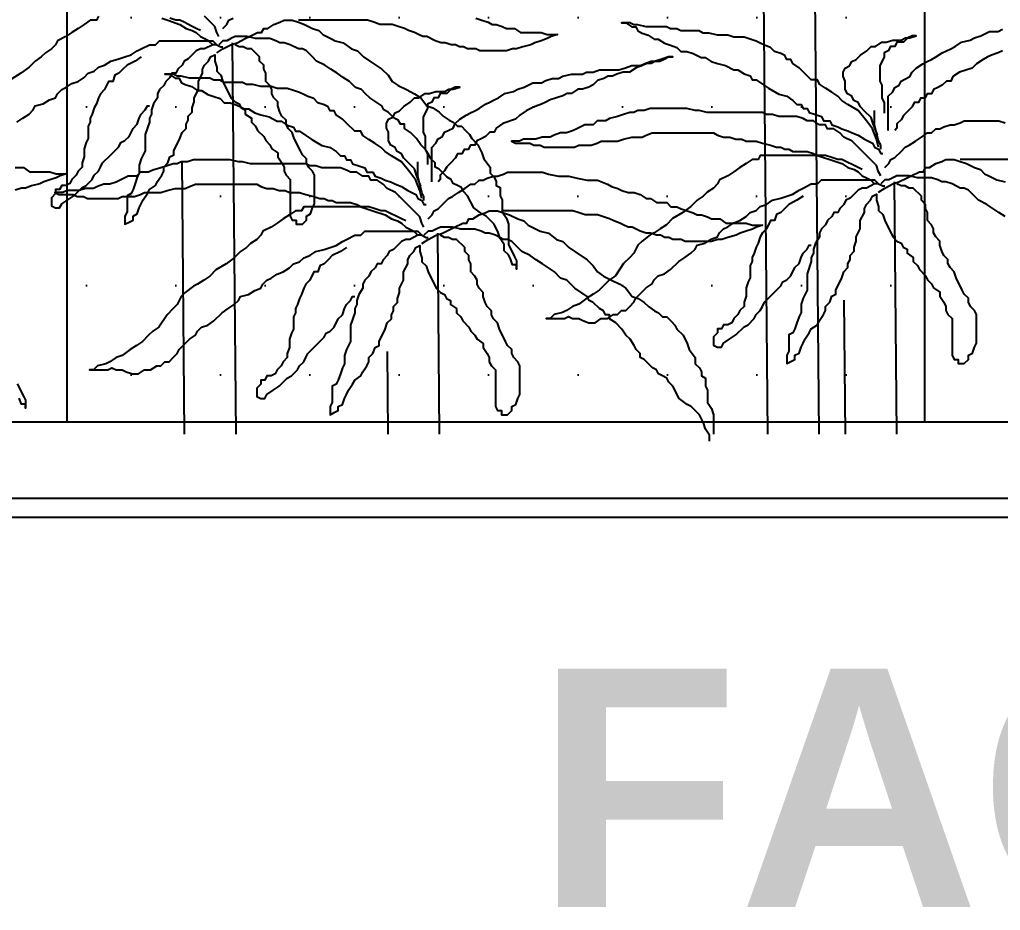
# Model space of a CAD drawing. Extents: x -206 to -86, y 71 to 127.
# Drawn here: x -121.195 to -120.166, y 92.157 to 93.092 of the extents above; entities that cross this region are included whole.
import ezdxf
from ezdxf.enums import TextEntityAlignment as Align

# ---------------------------------------------------------------- set-up
doc = ezdxf.new("R2010")
doc.units = 0
doc.header["$MEASUREMENT"] = 0
for name, color, linetype in [('ALVENARIA', 7, 'CONTINUOUS'), ('HATCH', 30, 'CONTINUOUS'), ('JARDIM', 90, 'CONTINUOUS'), ('TEXTO5', 5, 'CONTINUOUS')]:
    doc.layers.add(name, color=color, linetype=linetype)
doc.styles.add('SANSSERIFBOLD', font='sasb____.pfb')

# ---------------------------------------------------------------- blocks, each defined once
blk = doc.blocks.new('A$C71A74D0B')
at = {"layer": 'JARDIM'}
for p, q in [((0.4076, 0.0076), (0.4018, 0.6333)), ((0.3488, 0.5092), (0.3531, 0.0076)), ((0.9851, 0.4159), (0.9894, 0.4138)), ((0.9894, 0.4138), (0.9916, 0.4138)), ((1.0055, 0.0076), (1.0017, 0.4181)), ((0.4656, 0.3319), (0.4656, 0.3469)), ((0.4698, 0.3148), (0.4656, 0.3319)), ((0.472, 0.3105), (0.4698, 0.3148)), ((0.472, 0.3063), (0.472, 0.3105)), ((0.9487, 0.294), (0.9511, 0.0076)), ((1.1962, 0.2781), (1.1962, 0.2931)), ((1.2005, 0.261), (1.1962, 0.2781)), ((0.4698, 0.2699), (0.4741, 0.2678)), ((0.4741, 0.2678), (0.4763, 0.2678)), ((0.4888, 0.0076), (0.4864, 0.272)), ((1.2026, 0.2567), (1.2005, 0.261)), ((1.2026, 0.2525), (1.2026, 0.2567)), ((1.219, 0.0076), (1.217, 0.2182)), ((1.2005, 0.2161), (1.2048, 0.2139)), ((1.2048, 0.2139), (1.2069, 0.2139)), ((0.4334, 0.1479), (0.4346, 0.0076)), ((1.164, 0.0941), (1.1648, 0.0076))]:
    blk.add_line(p, q, dxfattribs=at)
for points in [[(0.9873, 0.4245), (0.9851, 0.4288), (0.983, 0.4352), (0.9766, 0.4416), (0.9723, 0.4459)], [(0.9274, 0.4438), (0.9338, 0.4416), (0.9466, 0.4373), (0.953, 0.4331), (0.9595, 0.4309), (0.9637, 0.4288), (0.968, 0.4245), (0.9723, 0.4224), (0.9766, 0.4202), (0.9809, 0.4159), (0.9723, 0.4117), (0.968, 0.4117), (0.9637, 0.4095), (0.9595, 0.4053), (0.9552, 0.401), (0.9509, 0.3988), (0.9488, 0.3946), (0.9445, 0.3903), (0.9423, 0.386), (0.9381, 0.386), (0.9359, 0.3817), (0.9316, 0.3774), (0.9295, 0.3732), (0.9252, 0.3689), (0.9231, 0.3646), (0.9231, 0.3603)], [(0.9916, 0.4331), (0.9958, 0.4373), (0.998, 0.4416), (1.0023, 0.4438)], [(1.257, 0.4438), (1.2634, 0.4416), (1.2698, 0.4395), (1.2741, 0.4373), (1.2784, 0.4373), (1.2848, 0.4352), (1.2891, 0.4331), (1.2976, 0.4331), (1.304, 0.4288), (1.3254, 0.4288), (1.3319, 0.4266), (1.3426, 0.4266), (1.3361, 0.4245), (1.3319, 0.4224), (1.3254, 0.4202), (1.319, 0.4181), (1.3147, 0.4159), (1.3062, 0.4138), (1.2998, 0.4117), (1.2955, 0.4117), (1.2891, 0.4095), (1.2612, 0.4095), (1.257, 0.4117), (1.2484, 0.4117), (1.2441, 0.4138), (1.2398, 0.4138), (1.2356, 0.4159), (1.2313, 0.4159), (1.2249, 0.4181), (1.2206, 0.4181), (1.2142, 0.4202), (1.2056, 0.4245), (1.2013, 0.4245), (1.197, 0.4266), (1.1927, 0.4288), (1.1863, 0.4309), (1.182, 0.4331), (1.1756, 0.4352), (1.1692, 0.4373), (1.1564, 0.4373), (1.1499, 0.4395), (1.1435, 0.4416), (1.0708, 0.4416)], [(0.48, 0.326), (0.48, 0.3621), (0.4846, 0.3667), (0.4868, 0.3712), (0.4913, 0.3734), (0.4936, 0.3779), (0.4981, 0.3802), (0.5026, 0.3825), (0.5049, 0.387), (0.5094, 0.3915), (0.5162, 0.396), (0.5207, 0.3983), (0.5252, 0.4005), (0.5297, 0.4028), (0.5365, 0.4073), (0.541, 0.4095), (0.5455, 0.4118), (0.55, 0.4141), (0.5568, 0.4186), (0.5659, 0.4208), (0.5704, 0.4231), (0.5771, 0.4253), (0.5862, 0.4299), (0.5952, 0.4299), (0.5997, 0.4321)], [(0.5997, 0.4095), (0.5952, 0.4073), (0.5884, 0.405), (0.5839, 0.4028), (0.5794, 0.4005), (0.5726, 0.396), (0.5681, 0.3915), (0.5546, 0.387), (0.5478, 0.3825), (0.5455, 0.3779), (0.541, 0.3779), (0.5365, 0.3734), (0.532, 0.3712), (0.5275, 0.3689), (0.5252, 0.3644), (0.5207, 0.3644), (0.5184, 0.3599), (0.5139, 0.3599), (0.5117, 0.3554), (0.5071, 0.3554), (0.5049, 0.3509), (0.5004, 0.3463), (0.4959, 0.3418), (0.4936, 0.3373), (0.4891, 0.3328), (0.4891, 0.3283), (0.4868, 0.326)], [(0.968, 0.4309), (0.9637, 0.4331), (0.9595, 0.4352), (0.9509, 0.4395), (0.9466, 0.4416), (0.9423, 0.4416), (0.9359, 0.4438)], [(0.861, 0.4459), (0.8589, 0.4416), (0.8524, 0.4416), (0.846, 0.4373), (0.8396, 0.4331), (0.8332, 0.4288), (0.8268, 0.4245), (0.8182, 0.4202), (0.8161, 0.4159), (0.8118, 0.4117), (0.8054, 0.4074), (0.8011, 0.4031), (0.7947, 0.3988), (0.7882, 0.3924), (0.7797, 0.386), (0.769, 0.3796)], [(0.7754, 0.3347), (0.7818, 0.3389), (0.7882, 0.3432), (0.7925, 0.3475), (0.7947, 0.3518), (0.8032, 0.3539), (0.8096, 0.3582), (0.8161, 0.3603), (0.8182, 0.3646), (0.8225, 0.3689), (0.8268, 0.371), (0.8332, 0.3753), (0.8396, 0.3774), (0.846, 0.3817), (0.8503, 0.386), (0.8567, 0.3881), (0.861, 0.3924), (0.8674, 0.3946), (0.8739, 0.3988), (0.8824, 0.401), (0.8888, 0.4031), (0.8953, 0.4053), (0.9017, 0.4095), (0.906, 0.4117), (0.9145, 0.4159), (0.9209, 0.4159), (0.9252, 0.4202), (0.9809, 0.4202), (0.9851, 0.4159), (0.9809, 0.4159)], [(0.4698, 0.3084), (0.4677, 0.317), (0.4634, 0.3277), (0.457, 0.3362), (0.4484, 0.3469), (0.4377, 0.3533), (0.4313, 0.3576), (0.427, 0.3619), (0.4206, 0.3662), (0.4142, 0.3704), (0.4078, 0.3747), (0.4056, 0.379), (0.3992, 0.379), (0.3907, 0.3876), (0.3864, 0.3918), (0.38, 0.3961), (0.3778, 0.4004), (0.3735, 0.4004), (0.3714, 0.4047), (0.3671, 0.4068), (0.3607, 0.409), (0.3564, 0.4132), (0.35, 0.4154), (0.3457, 0.4175), (0.3414, 0.4197), (0.335, 0.4218), (0.3286, 0.4239), (0.3179, 0.4239), (0.3115, 0.4261), (0.3008, 0.4261), (0.2922, 0.4282), (0.2858, 0.4282), (0.2815, 0.4304), (0.2622, 0.4304), (0.258, 0.4325), (0.2515, 0.4325), (0.2473, 0.4346), (0.2259, 0.4346), (0.2173, 0.4368), (0.213, 0.4368), (0.2087, 0.4389), (0.2002, 0.4389), (0.2045, 0.4389), (0.2109, 0.4346), (0.2152, 0.4346), (0.2173, 0.4304), (0.2216, 0.4282), (0.228, 0.4261), (0.2344, 0.4218), (0.2387, 0.4218), (0.2451, 0.4175), (0.2515, 0.4154), (0.258, 0.4132), (0.2622, 0.409), (0.2687, 0.409), (0.2751, 0.4068), (0.2794, 0.4047), (0.2836, 0.4025), (0.2879, 0.4025), (0.2943, 0.3983), (0.3008, 0.3961), (0.3093, 0.394), (0.3179, 0.3897), (0.3222, 0.3897), (0.3286, 0.3854), (0.335, 0.3833), (0.3372, 0.379), (0.3414, 0.379), (0.3479, 0.3747), (0.3543, 0.3704), (0.365, 0.364), (0.3735, 0.3619), (0.38, 0.3576), (0.3842, 0.3533), (0.3885, 0.3533), (0.3907, 0.3491), (0.3949, 0.3491), (0.3971, 0.3448), (0.4035, 0.3426), (0.4099, 0.3405), (0.4121, 0.3362), (0.4185, 0.3362), (0.4206, 0.3319), (0.427, 0.3298), (0.4313, 0.3277), (0.4377, 0.3255), (0.442, 0.3234), (0.4484, 0.3212), (0.4549, 0.317), (0.4591, 0.3148), (0.4634, 0.3127), (0.4656, 0.3084), (0.4698, 0.3063), (0.472, 0.302), (0.4741, 0.302)], [(0.9851, 0.4074), (0.9916, 0.4117), (1.0001, 0.4159), (1.0065, 0.4181), (1.0151, 0.4224), (1.0194, 0.4245), (1.0279, 0.4288), (1.0322, 0.4288), (1.0344, 0.4331), (1.0387, 0.4331), (1.0451, 0.4373), (1.0515, 0.4395), (1.0558, 0.4416), (1.0643, 0.4416), (1.0708, 0.4395), (1.0772, 0.4373), (1.0857, 0.4331), (1.0922, 0.4309), (1.0964, 0.4266), (1.1007, 0.4245), (1.105, 0.4224), (1.1093, 0.4202), (1.1178, 0.4181), (1.1264, 0.4117), (1.1328, 0.4095), (1.1392, 0.4031), (1.1457, 0.3988), (1.1585, 0.3903), (1.1649, 0.3839), (1.1692, 0.3774), (1.1756, 0.3732), (1.1842, 0.3689), (1.1927, 0.3646), (1.1992, 0.3603), (1.2056, 0.3518), (1.212, 0.3496), (1.2184, 0.3453), (1.2227, 0.3411), (1.2291, 0.3368), (1.2334, 0.3347), (1.2377, 0.3304), (1.242, 0.3304), (1.2463, 0.3261), (1.2505, 0.3218), (1.2527, 0.3175), (1.2591, 0.3111), (1.2634, 0.3026), (1.2655, 0.2961), (1.2719, 0.2876), (1.2719, 0.2812), (1.2762, 0.2769), (1.2784, 0.2726), (1.2784, 0.2683), (1.2826, 0.2662), (1.2826, 0.2576), (1.2848, 0.2534), (1.2848, 0.2405), (1.2891, 0.2341), (1.2912, 0.2277), (1.2912, 0.2063), (1.2976, 0.1934), (1.2998, 0.1892), (1.2998, 0.1806), (1.2998, 0.1849), (1.2955, 0.1849), (1.2933, 0.1913), (1.2912, 0.1956), (1.2869, 0.1999), (1.2869, 0.2063), (1.2826, 0.2127), (1.2805, 0.2191), (1.2762, 0.2277), (1.2719, 0.232), (1.2677, 0.2362), (1.2634, 0.2384), (1.2548, 0.2448), (1.2484, 0.2576), (1.2441, 0.2619), (1.242, 0.2662), (1.2377, 0.2683), (1.2334, 0.2705), (1.2313, 0.2747), (1.227, 0.2769), (1.2184, 0.2854), (1.2142, 0.2876), (1.2142, 0.2919), (1.2099, 0.2961), (1.2077, 0.3004), (1.2035, 0.3068), (1.1992, 0.3111), (1.1949, 0.3175), (1.1885, 0.324), (1.182, 0.3282), (1.182, 0.3325), (1.1778, 0.3325), (1.1756, 0.3368), (1.1713, 0.3389), (1.1649, 0.3453), (1.1606, 0.3475), (1.1585, 0.3518), (1.1457, 0.3603), (1.1414, 0.3646), (1.1371, 0.3689), (1.1307, 0.371), (1.1243, 0.3774), (1.1178, 0.3817), (1.1114, 0.386), (1.105, 0.3903), (1.0986, 0.3946), (1.09, 0.3988), (1.0857, 0.4031), (1.0793, 0.4095), (1.075, 0.4117), (1.0708, 0.4117), (1.0622, 0.4159), (1.0558, 0.4181), (1.0515, 0.4181), (1.0472, 0.4202), (1.0408, 0.4224), (1.0258, 0.4224), (1.0172, 0.4245), (1.0044, 0.4245), (1.0001, 0.4224), (0.9958, 0.4202), (0.9916, 0.4202), (0.9873, 0.4159)], [(0.4688, 0.3215), (0.4642, 0.3328), (0.462, 0.3396), (0.4552, 0.3463), (0.4507, 0.3509), (0.4484, 0.3554), (0.4439, 0.3576), (0.4417, 0.3621), (0.4371, 0.3644), (0.4349, 0.3689), (0.4349, 0.3779), (0.4326, 0.3825), (0.4326, 0.387), (0.4349, 0.3915), (0.4394, 0.3937), (0.4417, 0.3983), (0.4462, 0.4005), (0.4507, 0.405), (0.4575, 0.4095), (0.462, 0.4141), (0.4665, 0.4141), (0.4733, 0.4186), (0.4778, 0.4186), (0.4846, 0.4208), (0.4936, 0.4208), (0.4981, 0.4231), (0.5026, 0.4231), (0.5094, 0.4253), (0.5049, 0.4253), (0.5004, 0.4231), (0.4959, 0.4186), (0.4891, 0.4186), (0.4868, 0.4141), (0.4823, 0.4141), (0.48, 0.4095), (0.4755, 0.4073), (0.4755, 0.4028), (0.4733, 0.3983), (0.471, 0.3937), (0.471, 0.3779), (0.4733, 0.3734), (0.4733, 0.3599), (0.4755, 0.3554), (0.4755, 0.3441)], [(0.9231, 0.3603), (0.9188, 0.3539), (0.9167, 0.3475), (0.9167, 0.3432), (0.9145, 0.3389), (0.9145, 0.3347), (0.9102, 0.3218), (0.9102, 0.3047), (0.906, 0.2961), (0.9038, 0.2897), (0.9038, 0.2812), (0.9017, 0.2769), (0.8995, 0.2705), (0.8974, 0.264), (0.8953, 0.2598), (0.891, 0.2576), (0.891, 0.2405), (0.8888, 0.2362), (0.8888, 0.2277), (0.8931, 0.2298), (0.8974, 0.232), (0.8974, 0.2362), (0.9017, 0.2384), (0.9038, 0.2448), (0.906, 0.2491), (0.9081, 0.2534), (0.9124, 0.2598), (0.9145, 0.264), (0.9209, 0.2683), (0.9231, 0.2726), (0.9274, 0.279), (0.9295, 0.2833), (0.9295, 0.2876), (0.9338, 0.2919), (0.9359, 0.2983), (0.9402, 0.3004), (0.9402, 0.3047), (0.9466, 0.3175), (0.9488, 0.324), (0.953, 0.3282), (0.953, 0.3325), (0.9552, 0.3368), (0.9552, 0.3411), (0.9595, 0.3453), (0.9595, 0.3496), (0.9616, 0.356), (0.9616, 0.3603), (0.9659, 0.3689), (0.9659, 0.3774), (0.9702, 0.386), (0.9702, 0.3903), (0.9723, 0.3946), (0.9766, 0.3988), (0.9787, 0.4031), (0.983, 0.4053), (0.983, 0.3988), (0.9851, 0.3924), (0.9851, 0.3881), (0.9894, 0.3839), (0.9916, 0.3774), (1.0001, 0.3603), (1.0044, 0.356), (1.0087, 0.3539), (1.0108, 0.3496), (1.0151, 0.3475), (1.0151, 0.3432), (1.0215, 0.3389), (1.0215, 0.3347), (1.0258, 0.3304), (1.0279, 0.3261), (1.0344, 0.3197), (1.0365, 0.3154), (1.0408, 0.3111), (1.0429, 0.3068), (1.0494, 0.3026), (1.0494, 0.2983), (1.0536, 0.2919), (1.0558, 0.2876), (1.0558, 0.2833), (1.0579, 0.279), (1.0622, 0.2747), (1.0622, 0.2362), (1.0643, 0.232), (1.0686, 0.232), (1.0686, 0.2277), (1.075, 0.2277), (1.0793, 0.232), (1.0793, 0.2362), (1.0836, 0.2384), (1.0857, 0.2448), (1.0879, 0.2491), (1.0879, 0.279), (1.0857, 0.2833), (1.0815, 0.2876), (1.0793, 0.2919), (1.0793, 0.2961), (1.075, 0.3004), (1.0729, 0.3047), (1.0665, 0.3175), (1.0643, 0.324), (1.0601, 0.3282), (1.0579, 0.3325), (1.0579, 0.3368), (1.0536, 0.3411), (1.0515, 0.3453), (1.0494, 0.3518), (1.0494, 0.356), (1.0451, 0.3603), (1.0429, 0.3646), (1.0429, 0.3689), (1.0408, 0.3732), (1.0365, 0.3774), (1.0365, 0.386), (1.0344, 0.3903), (1.0344, 0.3946), (1.0301, 0.3988), (1.0301, 0.4031), (1.0215, 0.4117), (1.0172, 0.4117), (1.013, 0.4138), (1.0087, 0.4138), (1.0044, 0.4159)], [(0.906, 0.4031), (0.8995, 0.3988), (0.891, 0.3946), (0.8867, 0.3903), (0.8824, 0.386), (0.8781, 0.3839), (0.876, 0.3774), (0.8717, 0.3774), (0.8674, 0.3689), (0.8632, 0.3646), (0.861, 0.3603), (0.8589, 0.3539), (0.8567, 0.3496), (0.8546, 0.3432), (0.8524, 0.3389), (0.8524, 0.3347), (0.8503, 0.3304), (0.8503, 0.3175), (0.8482, 0.3133), (0.846, 0.3068), (0.846, 0.2983), (0.8439, 0.2919), (0.8439, 0.2876), (0.8396, 0.2833), (0.8375, 0.279), (0.8332, 0.2747), (0.831, 0.2705), (0.8268, 0.2683), (0.8225, 0.2683), (0.8203, 0.264), (0.8161, 0.264), (0.8161, 0.2598), (0.8118, 0.2555), (0.8118, 0.2469), (0.8161, 0.2448), (0.8203, 0.2448), (0.8225, 0.2491), (0.8289, 0.2534), (0.8353, 0.2576), (0.8439, 0.2662), (0.8482, 0.2683), (0.8546, 0.2747), (0.8567, 0.279), (0.861, 0.2833), (0.8632, 0.2876), (0.8653, 0.2919), (0.8739, 0.3004), (0.8781, 0.3047), (0.8824, 0.309), (0.8846, 0.3133), (0.8888, 0.3154), (0.8931, 0.3197), (0.8974, 0.3282), (0.9017, 0.3325), (0.9038, 0.3389), (0.906, 0.3432), (0.9102, 0.3475), (0.9124, 0.3518), (0.9145, 0.3518)], [(1.2107, 0.2722), (1.2107, 0.3083), (1.2152, 0.3128), (1.2175, 0.3174), (1.222, 0.3196), (1.2242, 0.3241), (1.2288, 0.3264), (1.2333, 0.3286), (1.2355, 0.3332), (1.2401, 0.3377), (1.2468, 0.3422), (1.2513, 0.3444), (1.2559, 0.3467), (1.2604, 0.349), (1.2671, 0.3535), (1.2717, 0.3557), (1.2762, 0.358), (1.2807, 0.3602), (1.2875, 0.3648), (1.2965, 0.367), (1.301, 0.3693), (1.3078, 0.3715), (1.3168, 0.376), (1.3259, 0.376), (1.3304, 0.3783), (1.3371, 0.3806), (1.3439, 0.3806), (1.3484, 0.3828), (1.3575, 0.3851), (1.3688, 0.3851), (1.3733, 0.3873), (1.38, 0.3873), (1.3868, 0.3896), (1.4071, 0.3896), (1.4139, 0.3918), (1.4207, 0.3941), (1.4297, 0.3941), (1.4342, 0.3964), (1.441, 0.3986), (1.45, 0.3986), (1.4546, 0.4009), (1.4591, 0.4031), (1.4636, 0.4031), (1.4591, 0.4031), (1.4523, 0.4009), (1.4455, 0.3986), (1.441, 0.3964), (1.4365, 0.3964), (1.432, 0.3941), (1.4252, 0.3918), (1.4184, 0.3873), (1.4117, 0.3873), (1.4049, 0.3851), (1.4004, 0.3828), (1.3959, 0.3828), (1.3913, 0.3806), (1.3846, 0.3783), (1.38, 0.3738), (1.3755, 0.3715), (1.3688, 0.3693), (1.3642, 0.3693), (1.3575, 0.3648), (1.3529, 0.3648), (1.3484, 0.3625), (1.3417, 0.3602), (1.3349, 0.358), (1.3304, 0.3557), (1.3259, 0.3535), (1.3191, 0.3512), (1.3146, 0.349), (1.31, 0.3467), (1.3033, 0.3422), (1.2988, 0.3377), (1.2852, 0.3332), (1.2784, 0.3286), (1.2762, 0.3241), (1.2717, 0.3241), (1.2671, 0.3196), (1.2626, 0.3174), (1.2581, 0.3151), (1.2559, 0.3106), (1.2513, 0.3106), (1.2491, 0.3061), (1.2446, 0.3061), (1.2423, 0.3016), (1.2378, 0.3016), (1.2355, 0.297), (1.231, 0.2925), (1.2265, 0.288), (1.2242, 0.2835), (1.2197, 0.279), (1.2197, 0.2745), (1.2175, 0.2722)], [(1.2005, 0.2546), (1.1984, 0.2632), (1.1941, 0.2738), (1.1877, 0.2824), (1.1791, 0.2931), (1.1684, 0.2995), (1.162, 0.3038), (1.1577, 0.3081), (1.1513, 0.3124), (1.1448, 0.3166), (1.1384, 0.3209), (1.1363, 0.3252), (1.1299, 0.3252), (1.1213, 0.3338), (1.117, 0.338), (1.1106, 0.3423), (1.1085, 0.3466), (1.1042, 0.3466), (1.102, 0.3509), (1.0978, 0.353), (1.0913, 0.3551), (1.0871, 0.3594), (1.0806, 0.3616), (1.0764, 0.3637), (1.0721, 0.3658), (1.0657, 0.368), (1.0592, 0.3701), (1.0485, 0.3701), (1.0421, 0.3723), (1.0314, 0.3723), (1.0229, 0.3744), (1.0164, 0.3744), (1.0122, 0.3765), (0.9929, 0.3765), (0.9886, 0.3787), (0.9822, 0.3787), (0.9779, 0.3808), (0.9565, 0.3808), (0.9479, 0.383), (0.9437, 0.383), (0.9394, 0.3851), (0.9308, 0.3851), (0.9351, 0.3851), (0.9415, 0.3808), (0.9458, 0.3808), (0.9479, 0.3765), (0.9522, 0.3744), (0.9586, 0.3723), (0.9651, 0.368), (0.9693, 0.368), (0.9758, 0.3637), (0.9822, 0.3616), (0.9886, 0.3594), (0.9929, 0.3551), (0.9993, 0.3551), (1.0057, 0.353), (1.01, 0.3509), (1.0143, 0.3487), (1.0186, 0.3487), (1.025, 0.3444), (1.0314, 0.3423), (1.04, 0.3402), (1.0485, 0.3359), (1.0528, 0.3359), (1.0592, 0.3316), (1.0657, 0.3295), (1.0678, 0.3252), (1.0721, 0.3252), (1.0785, 0.3209), (1.0849, 0.3166), (1.0956, 0.3102), (1.1042, 0.3081), (1.1106, 0.3038), (1.1149, 0.2995), (1.1192, 0.2995), (1.1213, 0.2952), (1.1256, 0.2952), (1.1277, 0.291), (1.1341, 0.2888), (1.1406, 0.2867), (1.1427, 0.2824), (1.1491, 0.2824), (1.1513, 0.2781), (1.1577, 0.276), (1.162, 0.2738), (1.1684, 0.2717), (1.1727, 0.2696), (1.1791, 0.2674), (1.1855, 0.2632), (1.1898, 0.261), (1.1941, 0.2589), (1.1962, 0.2546), (1.2005, 0.2525), (1.2026, 0.2482), (1.2048, 0.2482)], [(1.1994, 0.2677), (1.1949, 0.279), (1.1926, 0.2858), (1.1859, 0.2925), (1.1813, 0.297), (1.1791, 0.3016), (1.1746, 0.3038), (1.1723, 0.3083), (1.1678, 0.3106), (1.1655, 0.3151), (1.1655, 0.3241), (1.1633, 0.3286), (1.1633, 0.3332), (1.1655, 0.3377), (1.1701, 0.3399), (1.1723, 0.3444), (1.1768, 0.3467), (1.1813, 0.3512), (1.1881, 0.3557), (1.1926, 0.3602), (1.1971, 0.3602), (1.2039, 0.3648), (1.2084, 0.3648), (1.2152, 0.367), (1.2242, 0.367), (1.2288, 0.3693), (1.2333, 0.3693), (1.2401, 0.3715), (1.2355, 0.3715), (1.231, 0.3693), (1.2265, 0.3648), (1.2197, 0.3648), (1.2175, 0.3602), (1.213, 0.3602), (1.2107, 0.3557), (1.2062, 0.3535), (1.2062, 0.349), (1.2039, 0.3444), (1.2017, 0.3399), (1.2017, 0.3241), (1.2039, 0.3196), (1.2039, 0.3061), (1.2062, 0.3016), (1.2062, 0.2903)], [(0.472, 0.2785), (0.4698, 0.2827), (0.4677, 0.2891), (0.4613, 0.2956), (0.457, 0.2998), (0.4484, 0.3084), (0.442, 0.3148), (0.4335, 0.3191), (0.4292, 0.3234), (0.4228, 0.3277), (0.4163, 0.3277), (0.4142, 0.3319), (0.4078, 0.3319), (0.4014, 0.3362), (0.3949, 0.3362), (0.3907, 0.3384), (0.3842, 0.3405), (0.365, 0.3405), (0.3586, 0.3426), (0.3521, 0.3426), (0.3479, 0.3448), (0.2901, 0.3448), (0.2815, 0.3469), (0.2772, 0.3469), (0.2687, 0.3491), (0.2301, 0.3491), (0.2237, 0.3469), (0.2173, 0.3469), (0.213, 0.3448), (0.2087, 0.3448), (0.2023, 0.3426), (0.1959, 0.3405), (0.1873, 0.3384), (0.1831, 0.3362), (0.1745, 0.3362), (0.1702, 0.3319), (0.1617, 0.3319), (0.1531, 0.3277), (0.1488, 0.3255), (0.1424, 0.3234), (0.136, 0.3234), (0.1295, 0.3212), (0.1253, 0.3191), (0.1167, 0.3191), (0.1103, 0.317), (0.0974, 0.317), (0.0932, 0.3148), (0.0846, 0.3148), (0.0889, 0.3127), (0.1039, 0.3127), (0.1081, 0.3105), (0.1146, 0.3105), (0.1188, 0.3084), (0.1509, 0.3084), (0.1552, 0.3105), (0.1681, 0.3105), (0.1745, 0.3127), (0.1788, 0.3148), (0.1959, 0.3148), (0.2023, 0.317), (0.2109, 0.3191), (0.2216, 0.3191), (0.2259, 0.3212), (0.2323, 0.3234), (0.2965, 0.3234), (0.3008, 0.3212), (0.3072, 0.3191), (0.3136, 0.3191), (0.32, 0.317), (0.3264, 0.317), (0.3307, 0.3148), (0.3414, 0.3148), (0.3479, 0.3127), (0.3564, 0.3105), (0.3628, 0.3084), (0.3671, 0.3084), (0.3714, 0.3063), (0.3757, 0.3063), (0.38, 0.3041), (0.3949, 0.3041), (0.4014, 0.302), (0.4056, 0.2998), (0.4121, 0.2977), (0.4185, 0.2956), (0.4313, 0.2913), (0.4377, 0.287), (0.4442, 0.2849), (0.4484, 0.2827), (0.4527, 0.2785), (0.457, 0.2763), (0.4613, 0.2742), (0.4656, 0.2699), (0.457, 0.2656), (0.4527, 0.2656), (0.4484, 0.2635), (0.4442, 0.2592), (0.4399, 0.2549), (0.4356, 0.2528), (0.4335, 0.2485), (0.4292, 0.2442), (0.427, 0.2399), (0.4228, 0.2399), (0.4206, 0.2357), (0.4163, 0.2314), (0.4142, 0.2271), (0.4099, 0.2228), (0.4078, 0.2185), (0.4078, 0.2143)], [(0.4763, 0.287), (0.4805, 0.2913), (0.4827, 0.2956), (0.487, 0.2977), (0.4934, 0.3041), (0.4977, 0.3084), (0.5019, 0.3105), (0.5084, 0.3148), (0.5148, 0.3191), (0.5212, 0.3234), (0.5255, 0.3234), (0.5298, 0.3277), (0.5341, 0.3277), (0.5383, 0.3298), (0.5448, 0.3319), (0.549, 0.3319), (0.5555, 0.3341), (0.5597, 0.3362), (0.5961, 0.3362), (0.6025, 0.3341)], [(0.7738, 0.287), (0.7823, 0.287), (0.7887, 0.2827), (0.8101, 0.2827), (0.8166, 0.2806), (0.8273, 0.2806), (0.8208, 0.2785), (0.8166, 0.2763), (0.8101, 0.2742), (0.8037, 0.272), (0.7994, 0.2699), (0.7909, 0.2678), (0.7845, 0.2656), (0.7802, 0.2656), (0.7738, 0.2635)], [(0.6282, 0.2956), (0.5555, 0.2956)], [(0.4527, 0.2849), (0.4484, 0.287), (0.4442, 0.2891), (0.4356, 0.2934), (0.4313, 0.2956), (0.427, 0.2956), (0.4206, 0.2977), (0.4142, 0.2998), (0.4056, 0.2998), (0.3457, 0.2998), (0.3436, 0.2956), (0.3372, 0.2956), (0.3307, 0.2913), (0.3243, 0.287), (0.3179, 0.2827), (0.3115, 0.2785), (0.3029, 0.2742), (0.3008, 0.2699), (0.2965, 0.2656), (0.2901, 0.2613), (0.2858, 0.2571), (0.2794, 0.2528), (0.2729, 0.2464), (0.2644, 0.2399), (0.2537, 0.2335), (0.2473, 0.2271), (0.2408, 0.2228), (0.2344, 0.2185), (0.2301, 0.2164), (0.2216, 0.21), (0.2173, 0.2057), (0.213, 0.1972), (0.2087, 0.1929), (0.2023, 0.1865), (0.1938, 0.1736), (0.1873, 0.1693), (0.1831, 0.1651), (0.1766, 0.1586), (0.1702, 0.1544), (0.1638, 0.1501), (0.1552, 0.1437), (0.1488, 0.1415), (0.1424, 0.1372), (0.1381, 0.1351), (0.1295, 0.133), (0.1253, 0.1287), (0.121, 0.1287), (0.1402, 0.1287), (0.1445, 0.1308), (0.1488, 0.1287), (0.1552, 0.1287), (0.1595, 0.1266), (0.1659, 0.1244), (0.1724, 0.1244), (0.1788, 0.1287), (0.1852, 0.1287), (0.1916, 0.133), (0.1959, 0.133), (0.2002, 0.1372), (0.2045, 0.1372), (0.2087, 0.1415), (0.213, 0.1458), (0.2152, 0.1501), (0.2194, 0.1544), (0.2259, 0.1608), (0.2323, 0.1651), (0.2344, 0.1693), (0.2387, 0.1736), (0.2451, 0.1758), (0.2515, 0.18), (0.2601, 0.1886), (0.2665, 0.1929), (0.2729, 0.1972), (0.2772, 0.2014), (0.2794, 0.2057), (0.2879, 0.2078), (0.2943, 0.2121), (0.3008, 0.2143), (0.3029, 0.2185), (0.3072, 0.2228), (0.3115, 0.225), (0.3179, 0.2292), (0.3243, 0.2314), (0.3307, 0.2357), (0.335, 0.2399), (0.3414, 0.2421), (0.3457, 0.2464), (0.3521, 0.2485), (0.3586, 0.2528), (0.3671, 0.2549), (0.3735, 0.2571), (0.38, 0.2592), (0.3864, 0.2635), (0.3907, 0.2656), (0.3992, 0.2699), (0.4056, 0.2699), (0.4099, 0.2742), (0.4656, 0.2742), (0.4698, 0.2699), (0.4656, 0.2699)], [(0.4698, 0.2613), (0.4763, 0.2656), (0.4848, 0.2699), (0.4912, 0.272), (0.4998, 0.2763), (0.5041, 0.2785), (0.5127, 0.2827), (0.5169, 0.2827), (0.5191, 0.287), (0.5234, 0.287), (0.5298, 0.2913), (0.5362, 0.2934), (0.5405, 0.2956), (0.549, 0.2956), (0.5555, 0.2934), (0.5619, 0.2913), (0.5704, 0.287), (0.5769, 0.2849), (0.5811, 0.2806), (0.5854, 0.2785), (0.5897, 0.2763), (0.594, 0.2742), (0.6025, 0.272)], [(0.7759, 0.0602), (0.7823, 0.0474), (0.7845, 0.0431), (0.7845, 0.0346), (0.7845, 0.0388), (0.7802, 0.0388), (0.778, 0.0453)], [(0.6025, 0.2357), (0.5961, 0.2399), (0.5897, 0.2442), (0.5833, 0.2485), (0.5747, 0.2528), (0.5704, 0.2571), (0.564, 0.2635), (0.5597, 0.2656), (0.5555, 0.2656), (0.5469, 0.2699), (0.5405, 0.272), (0.5362, 0.272), (0.5319, 0.2742), (0.5255, 0.2763), (0.5105, 0.2763), (0.5019, 0.2785), (0.4891, 0.2785), (0.4848, 0.2763), (0.4805, 0.2742), (0.4763, 0.2742), (0.472, 0.2699)], [(1.2026, 0.2246), (1.2005, 0.2289), (1.1984, 0.2353), (1.1919, 0.2418), (1.1877, 0.246), (1.1791, 0.2546), (1.1727, 0.261), (1.1641, 0.2653), (1.1598, 0.2696), (1.1534, 0.2738), (1.147, 0.2738), (1.1448, 0.2781), (1.1384, 0.2781), (1.132, 0.2824), (1.1256, 0.2824), (1.1213, 0.2845), (1.1149, 0.2867), (1.0956, 0.2867), (1.0892, 0.2888), (1.0828, 0.2888), (1.0785, 0.291), (1.0207, 0.291), (1.0122, 0.2931), (1.0079, 0.2931), (0.9993, 0.2952), (0.9608, 0.2952), (0.9544, 0.2931), (0.9479, 0.2931), (0.9437, 0.291), (0.9394, 0.291), (0.933, 0.2888), (0.9265, 0.2867), (0.918, 0.2845), (0.9137, 0.2824), (0.9051, 0.2824), (0.9009, 0.2781), (0.8923, 0.2781), (0.8837, 0.2738), (0.8795, 0.2717), (0.873, 0.2696), (0.8666, 0.2696), (0.8602, 0.2674), (0.8559, 0.2653), (0.8474, 0.2653), (0.8409, 0.2632), (0.8281, 0.2632), (0.8238, 0.261), (0.8152, 0.261), (0.8195, 0.2589), (0.8345, 0.2589), (0.8388, 0.2567), (0.8452, 0.2567), (0.8495, 0.2546), (0.8816, 0.2546), (0.8859, 0.2567), (0.8987, 0.2567), (0.9051, 0.2589), (0.9094, 0.261), (0.9265, 0.261), (0.933, 0.2632), (0.9415, 0.2653), (0.9522, 0.2653), (0.9565, 0.2674), (0.9629, 0.2696), (1.0271, 0.2696), (1.0314, 0.2674), (1.0378, 0.2653), (1.0443, 0.2653), (1.0507, 0.2632), (1.0571, 0.2632), (1.0614, 0.261), (1.0721, 0.261), (1.0785, 0.2589), (1.0871, 0.2567), (1.0935, 0.2546), (1.0978, 0.2546), (1.102, 0.2525), (1.1063, 0.2525), (1.1106, 0.2503), (1.1256, 0.2503), (1.132, 0.2482), (1.1363, 0.246), (1.1427, 0.2439), (1.1491, 0.2418), (1.162, 0.2375), (1.1684, 0.2332), (1.1748, 0.2311), (1.1791, 0.2289), (1.1834, 0.2246), (1.1877, 0.2225), (1.1919, 0.2204), (1.1962, 0.2161), (1.1877, 0.2118), (1.1834, 0.2118), (1.1791, 0.2097), (1.1748, 0.2054), (1.1705, 0.2011), (1.1662, 0.199), (1.1641, 0.1947), (1.1598, 0.1904), (1.1577, 0.1861), (1.1534, 0.1861), (1.1513, 0.1819), (1.147, 0.1776), (1.1448, 0.1733), (1.1406, 0.169), (1.1384, 0.1647), (1.1384, 0.1605)], [(1.2069, 0.2332), (1.2112, 0.2375), (1.2133, 0.2418), (1.2176, 0.2439), (1.224, 0.2503), (1.2283, 0.2546), (1.2326, 0.2567), (1.239, 0.261), (1.2454, 0.2653), (1.2519, 0.2696), (1.2561, 0.2696), (1.2604, 0.2738), (1.2647, 0.2738), (1.269, 0.276), (1.2754, 0.2781), (1.2797, 0.2781), (1.2861, 0.2803), (1.2904, 0.2824), (1.3268, 0.2824), (1.3332, 0.2803), (1.3439, 0.2781), (1.3546, 0.2781), (1.3632, 0.276), (1.3739, 0.2738), (1.3846, 0.2738), (1.3953, 0.2696), (1.3995, 0.2674), (1.406, 0.2653), (1.4102, 0.2632), (1.4167, 0.261), (1.4231, 0.261), (1.4295, 0.2589), (1.4359, 0.2546), (1.4402, 0.2546), (1.4466, 0.2503), (1.4573, 0.2503), (1.4616, 0.246), (1.468, 0.246), (1.4723, 0.2439), (1.4787, 0.2418), (1.4851, 0.2396), (1.4894, 0.2375), (1.4937, 0.2375), (1.5001, 0.2353), (1.5044, 0.2332), (1.513, 0.2332), (1.5194, 0.2289), (1.5408, 0.2289), (1.5472, 0.2268), (1.5579, 0.2268), (1.5515, 0.2246), (1.5472, 0.2225), (1.5408, 0.2204), (1.5344, 0.2182), (1.5301, 0.2161), (1.5215, 0.2139), (1.5151, 0.2118), (1.5108, 0.2118), (1.5044, 0.2097), (1.4766, 0.2097), (1.4723, 0.2118), (1.4637, 0.2118), (1.4595, 0.2139), (1.4552, 0.2139), (1.4509, 0.2161), (1.4466, 0.2161), (1.4402, 0.2182), (1.4359, 0.2182), (1.4295, 0.2204), (1.4209, 0.2246), (1.4167, 0.2246), (1.4124, 0.2268), (1.4081, 0.2289), (1.4017, 0.2311), (1.3974, 0.2332), (1.391, 0.2353), (1.3846, 0.2375), (1.3717, 0.2375), (1.3653, 0.2396), (1.3589, 0.2418), (1.2861, 0.2418)], [(0.4078, 0.2143), (0.4035, 0.2078), (0.4014, 0.2014), (0.4014, 0.1972), (0.3992, 0.1929), (0.3992, 0.1886), (0.3949, 0.1758), (0.3949, 0.1586), (0.3907, 0.1501), (0.3885, 0.1437), (0.3885, 0.1351), (0.3864, 0.1308), (0.3842, 0.1244), (0.3821, 0.118), (0.38, 0.1137), (0.3757, 0.1116), (0.3757, 0.0945), (0.3735, 0.0902), (0.3735, 0.0816), (0.3778, 0.0838), (0.3821, 0.0859), (0.3821, 0.0902), (0.3864, 0.0923), (0.3885, 0.0987), (0.3907, 0.103), (0.3928, 0.1073), (0.3971, 0.1137), (0.3992, 0.118), (0.4056, 0.1223), (0.4078, 0.1266), (0.4121, 0.133), (0.4142, 0.1372), (0.4142, 0.1415), (0.4185, 0.1458), (0.4206, 0.1522), (0.4249, 0.1544), (0.4249, 0.1586), (0.4313, 0.1715), (0.4335, 0.1779), (0.4377, 0.1822), (0.4377, 0.1865), (0.4399, 0.1907), (0.4399, 0.195), (0.4442, 0.1993), (0.4442, 0.2036), (0.4463, 0.21), (0.4463, 0.2143), (0.4506, 0.2228), (0.4506, 0.2314), (0.4549, 0.2399), (0.4549, 0.2442), (0.457, 0.2485), (0.4613, 0.2528), (0.4634, 0.2571), (0.4677, 0.2592), (0.4677, 0.2528), (0.4698, 0.2464), (0.4698, 0.2421), (0.4741, 0.2378), (0.4763, 0.2314), (0.4848, 0.2143), (0.4891, 0.21), (0.4934, 0.2078), (0.4955, 0.2036), (0.4998, 0.2014), (0.4998, 0.1972), (0.5062, 0.1929), (0.5062, 0.1886), (0.5105, 0.1843), (0.5127, 0.18), (0.5191, 0.1736), (0.5212, 0.1693), (0.5255, 0.1651), (0.5276, 0.1608), (0.5341, 0.1565), (0.5341, 0.1522), (0.5383, 0.1458), (0.5405, 0.1415), (0.5405, 0.1372), (0.5426, 0.133), (0.5469, 0.1287), (0.5469, 0.0902), (0.549, 0.0859), (0.5533, 0.0859), (0.5533, 0.0816), (0.5597, 0.0816), (0.564, 0.0859), (0.564, 0.0902), (0.5683, 0.0923), (0.5704, 0.0987), (0.5726, 0.103), (0.5726, 0.133), (0.5704, 0.1372), (0.5662, 0.1415), (0.564, 0.1458), (0.564, 0.1501), (0.5597, 0.1544), (0.5576, 0.1586), (0.5512, 0.1715), (0.549, 0.1779), (0.5448, 0.1822), (0.5426, 0.1865), (0.5426, 0.1907), (0.5383, 0.195), (0.5362, 0.1993), (0.5341, 0.2057), (0.5341, 0.21), (0.5298, 0.2143), (0.5276, 0.2185), (0.5276, 0.2228), (0.5255, 0.2271), (0.5212, 0.2314), (0.5212, 0.2399), (0.5191, 0.2442), (0.5191, 0.2485), (0.5148, 0.2528), (0.5148, 0.2571), (0.5062, 0.2656), (0.5019, 0.2656), (0.4977, 0.2678), (0.4934, 0.2678), (0.4891, 0.2699)], [(0.3907, 0.2571), (0.3842, 0.2528), (0.3757, 0.2485), (0.3714, 0.2442), (0.3671, 0.2399), (0.3628, 0.2378), (0.3607, 0.2314), (0.3564, 0.2314), (0.3521, 0.2228), (0.3479, 0.2185), (0.3457, 0.2143), (0.3436, 0.2078), (0.3414, 0.2036), (0.3393, 0.1972), (0.3372, 0.1929), (0.3372, 0.1886), (0.335, 0.1843), (0.335, 0.1715), (0.3329, 0.1672), (0.3307, 0.1608), (0.3307, 0.1522), (0.3286, 0.1458), (0.3286, 0.1415), (0.3243, 0.1372), (0.3222, 0.133), (0.3179, 0.1287), (0.3157, 0.1244), (0.3115, 0.1223), (0.3072, 0.1223), (0.305, 0.118), (0.3008, 0.118), (0.3008, 0.1137), (0.2965, 0.1094), (0.2965, 0.1009), (0.3008, 0.0987), (0.305, 0.0987), (0.3072, 0.103), (0.3136, 0.1073), (0.32, 0.1116), (0.3286, 0.1201), (0.3329, 0.1223), (0.3393, 0.1287), (0.3414, 0.133), (0.3457, 0.1372), (0.3479, 0.1415), (0.35, 0.1458), (0.3586, 0.1544), (0.3628, 0.1586), (0.3671, 0.1629), (0.3693, 0.1672), (0.3735, 0.1693), (0.3778, 0.1736), (0.3821, 0.1822), (0.3864, 0.1865), (0.3885, 0.1929), (0.3907, 0.1972), (0.3949, 0.2014), (0.3971, 0.2057), (0.3992, 0.2057)], [(1.1834, 0.2311), (1.1791, 0.2332), (1.1748, 0.2353), (1.1662, 0.2396), (1.162, 0.2418), (1.1577, 0.2418), (1.1513, 0.2439), (1.1448, 0.246), (1.1363, 0.246), (1.0764, 0.246), (1.0742, 0.2418), (1.0678, 0.2418), (1.0614, 0.2375), (1.055, 0.2332), (1.0485, 0.2289), (1.0421, 0.2246), (1.0336, 0.2204), (1.0314, 0.2161), (1.0271, 0.2118), (1.0207, 0.2075), (1.0164, 0.2032), (1.01, 0.199), (1.0036, 0.1925), (0.995, 0.1861), (0.9843, 0.1797), (0.9779, 0.1733), (0.9715, 0.169), (0.9651, 0.1647), (0.9608, 0.1626), (0.9522, 0.1562), (0.9479, 0.1519), (0.9437, 0.1433), (0.9394, 0.1391), (0.933, 0.1326), (0.9244, 0.1198), (0.918, 0.1155), (0.9137, 0.1113), (0.9073, 0.1048), (0.9009, 0.1006), (0.8944, 0.0963), (0.8859, 0.0899), (0.8795, 0.0877), (0.873, 0.0834), (0.8688, 0.0813), (0.8602, 0.0792), (0.8559, 0.0749), (0.8516, 0.0749), (0.8709, 0.0749), (0.8752, 0.077), (0.8795, 0.0749), (0.8859, 0.0749), (0.8902, 0.0727), (0.8966, 0.0706), (0.903, 0.0706), (0.9094, 0.0749), (0.9158, 0.0749), (0.9223, 0.0792), (0.9265, 0.0792), (0.9308, 0.0834), (0.9351, 0.0834), (0.9394, 0.0877), (0.9437, 0.092), (0.9458, 0.0963), (0.9501, 0.1006), (0.9565, 0.107), (0.9629, 0.1113), (0.9651, 0.1155), (0.9693, 0.1198), (0.9758, 0.1219), (0.9822, 0.1262), (0.9907, 0.1348), (0.9972, 0.1391), (1.0036, 0.1433), (1.0079, 0.1476), (1.01, 0.1519), (1.0186, 0.154), (1.025, 0.1583), (1.0314, 0.1605), (1.0336, 0.1647), (1.0378, 0.169), (1.0421, 0.1712), (1.0485, 0.1754), (1.055, 0.1776), (1.0614, 0.1819), (1.0657, 0.1861), (1.0721, 0.1883), (1.0764, 0.1925), (1.0828, 0.1947), (1.0892, 0.199), (1.0978, 0.2011), (1.1042, 0.2032), (1.1106, 0.2054), (1.117, 0.2097), (1.1213, 0.2118), (1.1299, 0.2161), (1.1363, 0.2161), (1.1406, 0.2204), (1.1962, 0.2204), (1.2005, 0.2161), (1.1962, 0.2161)], [(1.2005, 0.2075), (1.2069, 0.2118), (1.2155, 0.2161), (1.2219, 0.2182), (1.2305, 0.2225), (1.2347, 0.2246), (1.2433, 0.2289), (1.2476, 0.2289), (1.2497, 0.2332), (1.254, 0.2332), (1.2604, 0.2375), (1.2668, 0.2396), (1.2711, 0.2418), (1.2797, 0.2418), (1.2861, 0.2396), (1.2925, 0.2375), (1.3011, 0.2332), (1.3075, 0.2311), (1.3118, 0.2268), (1.3161, 0.2246), (1.3203, 0.2225), (1.3246, 0.2204), (1.3332, 0.2182), (1.3417, 0.2118), (1.3482, 0.2097), (1.3546, 0.2032), (1.361, 0.199), (1.3739, 0.1904), (1.3803, 0.184), (1.3846, 0.1776), (1.391, 0.1733), (1.3995, 0.169), (1.4081, 0.1647), (1.4145, 0.1605), (1.4209, 0.1519), (1.4274, 0.1498), (1.4338, 0.1455), (1.4381, 0.1412), (1.4445, 0.1369), (1.4488, 0.1348), (1.453, 0.1305), (1.4573, 0.1305), (1.4616, 0.1262), (1.4659, 0.1219), (1.468, 0.1177), (1.4744, 0.1113), (1.4787, 0.1027), (1.4809, 0.0963), (1.4873, 0.0877), (1.4873, 0.0813), (1.4916, 0.077), (1.4937, 0.0727), (1.4937, 0.0685), (1.498, 0.0663), (1.498, 0.0578), (1.5001, 0.0535), (1.5001, 0.0406), (1.5044, 0.0342), (1.5065, 0.0278), (1.5065, 0.0076)], [(1.5023, 0), (1.5023, 0.0064), (1.498, 0.0128), (1.4958, 0.0193), (1.4916, 0.0278), (1.4873, 0.0321), (1.483, 0.0364), (1.4787, 0.0385), (1.4702, 0.0449), (1.4637, 0.0578), (1.4595, 0.062), (1.4573, 0.0663), (1.453, 0.0685), (1.4488, 0.0706), (1.4466, 0.0749), (1.4423, 0.077), (1.4338, 0.0856), (1.4295, 0.0877), (1.4295, 0.092), (1.4252, 0.0963), (1.4231, 0.1006), (1.4188, 0.107), (1.4145, 0.1113), (1.4102, 0.1177), (1.4038, 0.1241), (1.3974, 0.1284), (1.3974, 0.1326), (1.3931, 0.1326), (1.391, 0.1369), (1.3867, 0.1391), (1.3803, 0.1455), (1.376, 0.1476), (1.3739, 0.1519), (1.361, 0.1605), (1.3567, 0.1647), (1.3525, 0.169), (1.346, 0.1712), (1.3396, 0.1776), (1.3332, 0.1819), (1.3268, 0.1861), (1.3203, 0.1904), (1.3139, 0.1947), (1.3054, 0.199), (1.3011, 0.2032), (1.2947, 0.2097), (1.2904, 0.2118), (1.2861, 0.2118), (1.2775, 0.2161), (1.2711, 0.2182), (1.2668, 0.2182), (1.2626, 0.2204), (1.2561, 0.2225), (1.2412, 0.2225), (1.2326, 0.2246), (1.2198, 0.2246), (1.2155, 0.2225), (1.2112, 0.2204), (1.2069, 0.2204), (1.2026, 0.2161)], [(1.1384, 0.1605), (1.1341, 0.154), (1.132, 0.1476), (1.132, 0.1433), (1.1299, 0.1391), (1.1299, 0.1348), (1.1256, 0.1219), (1.1256, 0.1048), (1.1213, 0.0963), (1.1192, 0.0899), (1.1192, 0.0813), (1.117, 0.077), (1.1149, 0.0706), (1.1127, 0.0642), (1.1106, 0.0599), (1.1063, 0.0578), (1.1063, 0.0406), (1.1042, 0.0364), (1.1042, 0.0278), (1.1085, 0.03), (1.1127, 0.0321), (1.1127, 0.0364), (1.117, 0.0385), (1.1192, 0.0449), (1.1213, 0.0492), (1.1234, 0.0535), (1.1277, 0.0599), (1.1299, 0.0642), (1.1363, 0.0685), (1.1384, 0.0727), (1.1427, 0.0792), (1.1448, 0.0834), (1.1448, 0.0877), (1.1491, 0.092), (1.1513, 0.0984), (1.1555, 0.1006), (1.1555, 0.1048), (1.162, 0.1177), (1.1641, 0.1241), (1.1684, 0.1284), (1.1684, 0.1326), (1.1705, 0.1369), (1.1705, 0.1412), (1.1748, 0.1455), (1.1748, 0.1498), (1.177, 0.1562), (1.177, 0.1605), (1.1812, 0.169), (1.1812, 0.1776), (1.1855, 0.1861), (1.1855, 0.1904), (1.1877, 0.1947), (1.1919, 0.199), (1.1941, 0.2032), (1.1984, 0.2054), (1.1984, 0.199), (1.2005, 0.1925), (1.2005, 0.1883), (1.2048, 0.184), (1.2069, 0.1776), (1.2155, 0.1605), (1.2198, 0.1562), (1.224, 0.154), (1.2262, 0.1498), (1.2305, 0.1476), (1.2305, 0.1433), (1.2369, 0.1391), (1.2369, 0.1348), (1.2412, 0.1305), (1.2433, 0.1262), (1.2497, 0.1198), (1.2519, 0.1155), (1.2561, 0.1113), (1.2583, 0.107), (1.2647, 0.1027), (1.2647, 0.0984), (1.269, 0.092), (1.2711, 0.0877), (1.2711, 0.0834), (1.2733, 0.0792), (1.2775, 0.0749), (1.2775, 0.0364), (1.2797, 0.0321), (1.284, 0.0321), (1.284, 0.0278), (1.2904, 0.0278), (1.2947, 0.0321), (1.2947, 0.0364), (1.2989, 0.0385), (1.3011, 0.0449), (1.3032, 0.0492), (1.3032, 0.0792), (1.3011, 0.0834), (1.2968, 0.0877), (1.2947, 0.092), (1.2947, 0.0963), (1.2904, 0.1006), (1.2882, 0.1048), (1.2818, 0.1177), (1.2797, 0.1241), (1.2754, 0.1284), (1.2733, 0.1326), (1.2733, 0.1369), (1.269, 0.1412), (1.2668, 0.1455), (1.2647, 0.1519), (1.2647, 0.1562), (1.2604, 0.1605), (1.2583, 0.1647), (1.2583, 0.169), (1.2561, 0.1733), (1.2519, 0.1776), (1.2519, 0.1861), (1.2497, 0.1904), (1.2497, 0.1947), (1.2454, 0.199), (1.2454, 0.2032), (1.2369, 0.2118), (1.2326, 0.2118), (1.2283, 0.2139), (1.224, 0.2139), (1.2198, 0.2161)], [(1.1213, 0.2032), (1.1149, 0.199), (1.1063, 0.1947), (1.102, 0.1904), (1.0978, 0.1861), (1.0935, 0.184), (1.0913, 0.1776), (1.0871, 0.1776), (1.0828, 0.169), (1.0785, 0.1647), (1.0764, 0.1605), (1.0742, 0.154), (1.0721, 0.1498), (1.0699, 0.1433), (1.0678, 0.1391), (1.0678, 0.1348), (1.0657, 0.1305), (1.0657, 0.1177), (1.0635, 0.1134), (1.0614, 0.107), (1.0614, 0.0984), (1.0592, 0.092), (1.0592, 0.0877), (1.055, 0.0834), (1.0528, 0.0792), (1.0485, 0.0749), (1.0464, 0.0706), (1.0421, 0.0685), (1.0378, 0.0685), (1.0357, 0.0642), (1.0314, 0.0642), (1.0314, 0.0599), (1.0271, 0.0556), (1.0271, 0.0471), (1.0314, 0.0449), (1.0357, 0.0449), (1.0378, 0.0492), (1.0443, 0.0535), (1.0507, 0.0578), (1.0592, 0.0663), (1.0635, 0.0685), (1.0699, 0.0749), (1.0721, 0.0792), (1.0764, 0.0834), (1.0785, 0.0877), (1.0806, 0.092), (1.0892, 0.1006), (1.0935, 0.1048), (1.0978, 0.1091), (1.0999, 0.1134), (1.1042, 0.1155), (1.1085, 0.1198), (1.1127, 0.1284), (1.117, 0.1326), (1.1192, 0.1391), (1.1213, 0.1433), (1.1256, 0.1476), (1.1277, 0.1519), (1.1299, 0.1519)]]:
    blk.add_lwpolyline(points, dxfattribs=at)

msp = doc.modelspace()

# ---------------------------------------------------------------- hatches: boundary and pattern name
at = {"layer": 'HATCH'}
h = msp.add_hatch(dxfattribs=at)
h.set_pattern_fill('DOTS', color=256, scale=1.5, style=0)
h.paths.add_polyline_path([(-122.2452, 97.1446), (-123.1952, 97.1446), (-123.1952, 96.1071), (-122.2452, 96.1071)])
h.paths.add_polyline_path([(-121.2452, 97.1446), (-122.1452, 97.1446), (-122.1452, 96.1071), (-121.2452, 96.1071)])
h.paths.add_polyline_path([(-120.2452, 96.1071), (-120.2452, 97.1446), (-121.1452, 97.1446), (-121.1452, 96.1071)])
h.paths.add_polyline_path([(-120.1452, 96.1071), (-119.1952, 96.1071), (-119.1952, 97.1446), (-120.1452, 97.1446)])
h.paths.add_polyline_path([(-120.1452, 94.9321), (-119.1952, 94.9321), (-119.1952, 96.0071), (-120.1452, 96.0071)])
h.paths.add_polyline_path([(-120.1452, 94.8321), (-120.1452, 93.7571), (-119.1952, 93.7571), (-119.1952, 94.8321)])
h.paths.add_polyline_path([(-120.1452, 93.6571), (-120.1452, 92.6696), (-119.1952, 92.6696), (-119.1952, 93.6571)])
h.paths.add_polyline_path([(-121.1452, 92.6696), (-120.2452, 92.6696), (-120.2452, 93.6571), (-121.1452, 93.6571)])
h.paths.add_polyline_path([(-121.1452, 93.7571), (-120.2452, 93.7571), (-120.2452, 94.8321), (-121.1452, 94.8321)])
h.paths.add_polyline_path([(-121.1452, 96.0071), (-121.1452, 94.9321), (-120.2452, 94.9321), (-120.2452, 96.0071)])
h.paths.add_polyline_path([(-122.1452, 94.9321), (-121.2452, 94.9321), (-121.2452, 96.0071), (-122.1452, 96.0071)])
h.paths.add_polyline_path([(-122.1452, 93.7571), (-121.2452, 93.7571), (-121.2452, 94.8321), (-122.1452, 94.8321)])
h.paths.add_polyline_path([(-122.1452, 92.6696), (-121.2452, 92.6696), (-121.2452, 93.6571), (-122.1452, 93.6571)])
h.paths.add_polyline_path([(-122.2452, 93.6571), (-123.1952, 93.6571), (-123.1952, 92.6696), (-122.2452, 92.6696)])
h.paths.add_polyline_path([(-122.2452, 94.8321), (-123.1952, 94.8321), (-123.1952, 93.7571), (-122.2452, 93.7571)])
h.paths.add_polyline_path([(-122.2452, 96.0071), (-123.1952, 96.0071), (-123.1952, 94.9321), (-122.2452, 94.9321)])

# ---------------------------------------------------------------- linework, layer by layer
at = {"layer": 'ALVENARIA'}
for p, q in [((-135.2545, 92.6696), (-118.0537, 92.6696)), ((-135.2545, 92.5896), (-118.0537, 92.5896)), ((-135.2545, 92.5696), (-118.0537, 92.5696))]:
    msp.add_line(p, q, dxfattribs=at)
at = {"layer": 'HATCH'}
for p, q in [((-121.1452, 92.6696), (-121.1452, 93.6571)), ((-120.2452, 92.6696), (-120.2452, 93.6571))]:
    msp.add_line(p, q, dxfattribs=at)

# ---------------------------------------------------------------- block references
at = {"layer": 'JARDIM'}
for p in [(-121.9735, 92.6493), (-120.7637, 92.6493)]:
    msp.add_blockref('A$C71A74D0B', p, dxfattribs=at)

# ---------------------------------------------------------------- texts
at = {"layer": 'TEXTO5', "style": 'SANSSERIFBOLD'}
msp.add_text('FACHADA', height=0.25, dxfattribs=at).set_placement((-118.9273, 92.1608), align=Align.RIGHT)

doc.saveas('drawing.dxf')
